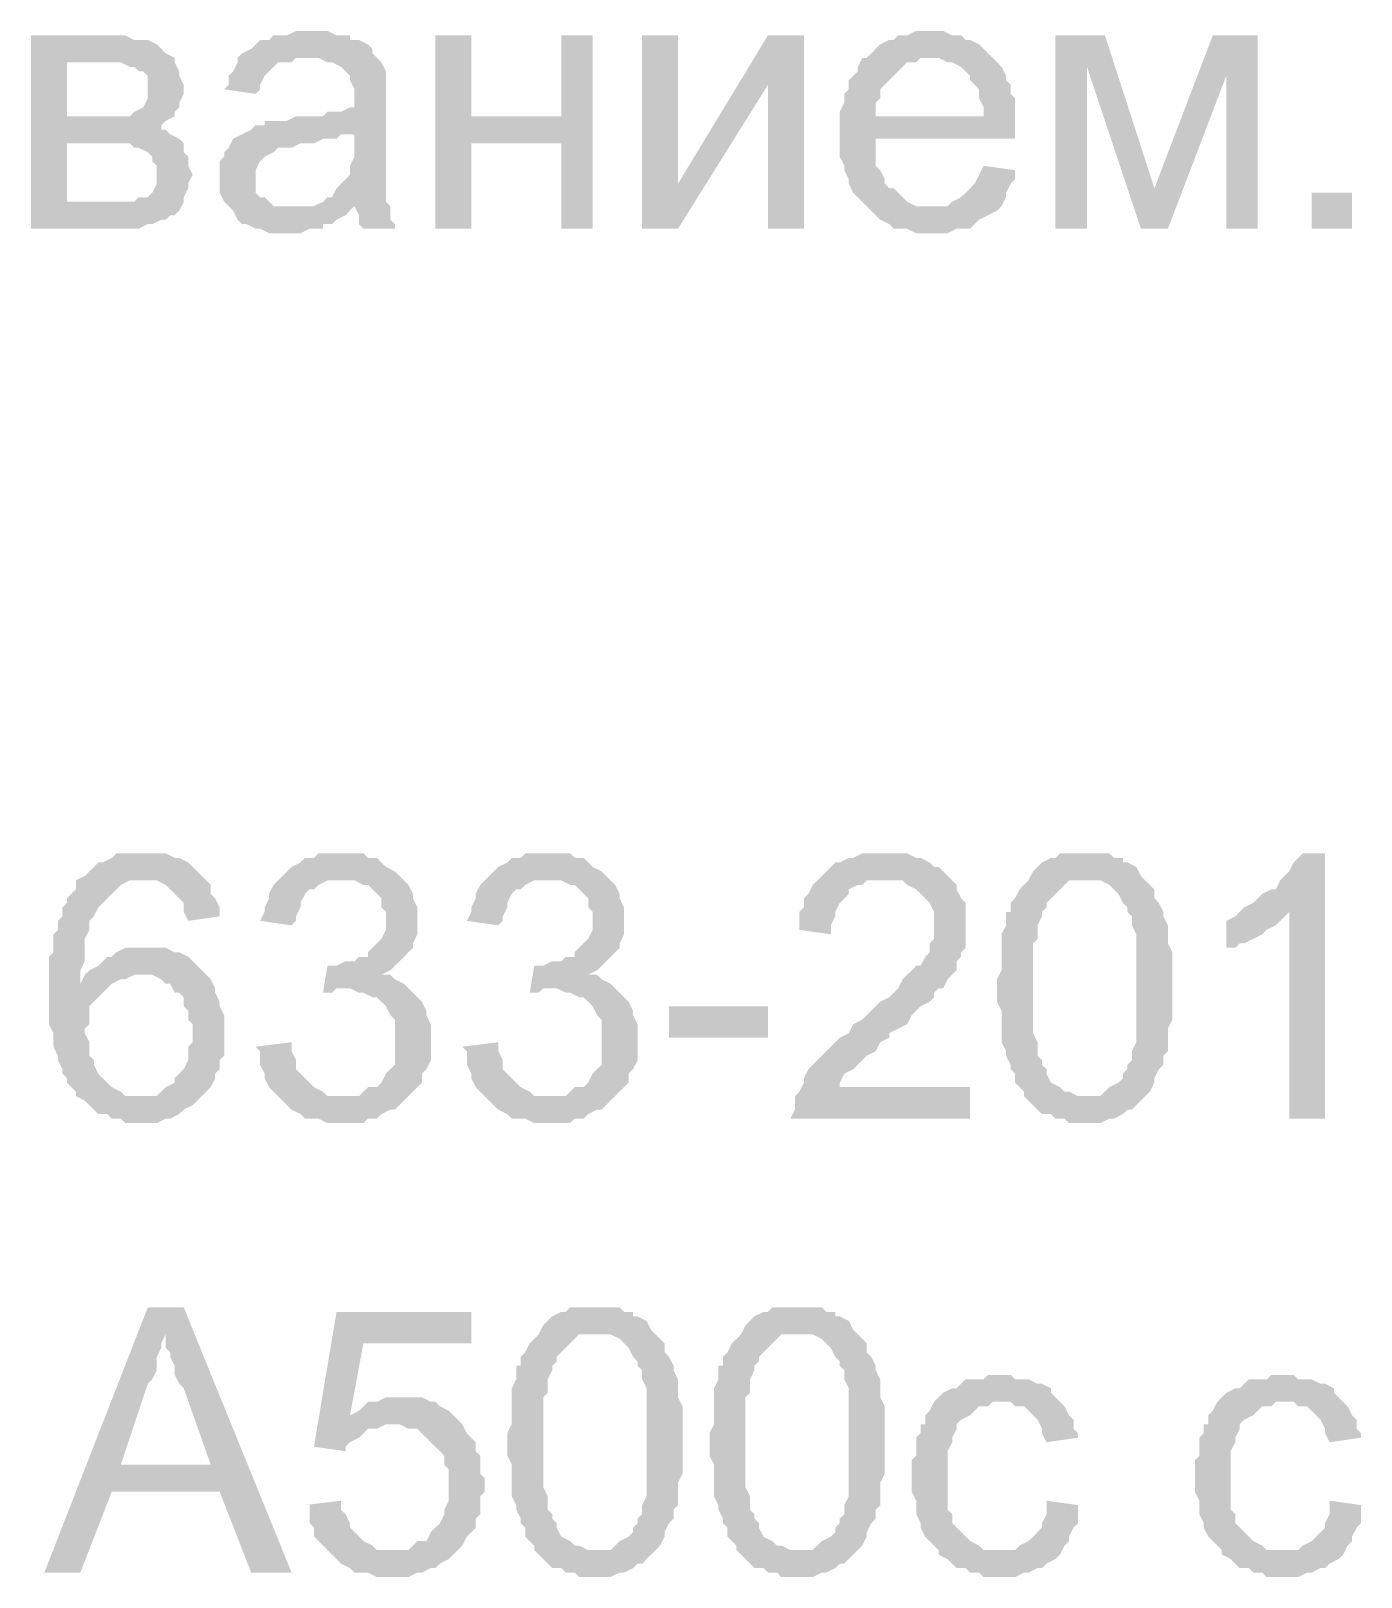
# Model space of a CAD drawing. Header units: millimetres. Extents: x -383313 to -161684, y -117025 to 99224.
# Drawn here: x -338980 to -337727, y -34059 to -32603 of the extents above; entities that cross this region are included whole.
import ezdxf

# ---------------------------------------------------------------- set-up
doc = ezdxf.new("R2010")
doc.units = ezdxf.units.MM
doc.header["$MEASUREMENT"] = 0
doc.layers.add('PDF_Solid Fills', color=7, linetype='Continuous')

# ---------------------------------------------------------------- blocks, each defined once
blk = doc.blocks.new('A$Cf5759c35')
at = {"layer": 'PDF_Solid Fills'}
for points in [[(19553.6, -14342.5), (19481.6, -14342.5), (19481.6, -14524.6), (19583.2, -14524.6), (19591.7, -14520.3), (19595.9, -14520.3), (19604.4, -14516.1), (19608.6, -14516.1), (19612.9, -14511.9), (19617.1, -14511.9), (19621.3, -14507.6), (19625.6, -14499.2), (19515.5, -14499.2), (19515.5, -14444.1), (19553.6, -14444.1), (19621.3, -14439.9), (19612.9, -14435.7), (19608.6, -14431.4), (19604.4, -14431.4), (19604.4, -14427.2), (19608.6, -14423), (19515.5, -14418.7), (19515.5, -14367.9), (19549.4, -14367.9), (19617.1, -14363.7), (19608.6, -14359.5), (19604.4, -14355.2), (19600.2, -14351), (19591.7, -14346.8), (19591.7, -14346.8), (19583.2, -14346.8), (19579, -14346.8), (19570.5, -14342.5), (19562.1, -14342.5)], [(19748.3, -14338.3), (19748.3, -14338.3), (19731.4, -14338.3), (19722.9, -14342.5), (19718.7, -14342.5), (19710.2, -14342.5), (19706, -14346.8), (19697.5, -14346.8), (19693.3, -14351), (19689.1, -14355.2), (19680.6, -14359.5), (19676.4, -14363.7), (19739.9, -14363.7), (19744.1, -14363.7), (19752.6, -14363.7), (19761, -14367.9), (19765.3, -14367.9), (19773.7, -14372.2), (19778, -14376.4), (19778, -14376.4), (19782.2, -14380.6), (19782.2, -14384.9), (19786.4, -14393.3), (19786.4, -14401.8), (19786.4, -14401.8), (19786.4, -14410.3), (19782.2, -14410.3), (19773.7, -14414.5), (19769.5, -14414.5), (19761, -14414.5), (19756.8, -14418.7), (19748.3, -14418.7), (19739.9, -14418.7), (19731.4, -14418.7), (19722.9, -14423), (19714.5, -14423), (19710.2, -14423), (19701.8, -14423), (19701.8, -14427.2), (19693.3, -14427.2), (19689.1, -14431.4), (19786.4, -14435.7), (19786.4, -14444.1), (19786.4, -14448.4), (19786.4, -14456.8), (19782.2, -14465.3), (19782.2, -14469.5), (19782.2, -14473.8), (19778, -14478), (19773.7, -14482.2), (19769.5, -14486.5), (19765.3, -14494.9), (19761, -14494.9), (19756.8, -14499.2), (19748.3, -14503.4), (19786.4, -14503.4), (19786.4, -14503.4), (19790.7, -14511.9), (19790.7, -14520.3), (19794.9, -14524.6), (19824.5, -14524.6), (19824.5, -14520.3), (19820.3, -14516.1), (19820.3, -14507.6), (19820.3, -14503.4), (19816.1, -14499.2), (19816.1, -14494.9), (19816.1, -14490.7), (19816.1, -14486.5), (19816.1, -14478), (19816.1, -14469.5), (19816.1, -14461.1), (19816.1, -14448.4), (19816.1, -14406), (19816.1, -14406), (19816.1, -14397.6), (19816.1, -14389.1), (19816.1, -14384.9), (19816.1, -14380.6), (19816.1, -14376.4), (19811.8, -14367.9), (19807.6, -14363.7), (19803.4, -14359.5), (19803.4, -14355.2), (19799.1, -14351), (19790.7, -14346.8), (19782.2, -14346.8), (19782.2, -14342.5), (19773.7, -14342.5), (19769.5, -14342.5), (19761, -14338.3), (19752.6, -14338.3)], [(19896.5, -14342.5), (19862.6, -14342.5), (19862.6, -14524.6), (19896.5, -14524.6), (19896.5, -14444.1), (19981.2, -14444.1), (19896.5, -14418.7)], [(20010.8, -14342.5), (19981.2, -14342.5), (19981.2, -14418.7), (19896.5, -14418.7), (19981.2, -14444.1), (19981.2, -14524.6), (20010.8, -14524.6)], [(20209.8, -14342.5), (20175.9, -14342.5), (20091.2, -14482.2), (20057.4, -14524.6), (20091.2, -14524.6), (20175.9, -14389.1)], [(20328.3, -14338.3), (20328.3, -14338.3), (20315.6, -14338.3), (20307.1, -14342.5), (20298.7, -14342.5), (20294.4, -14346.8), (20290.2, -14346.8), (20281.7, -14351), (20277.5, -14355.2), (20273.3, -14359.5), (20269, -14363.7), (20328.3, -14363.7), (20332.5, -14363.7), (20336.8, -14363.7), (20345.2, -14367.9), (20349.5, -14367.9), (20357.9, -14372.2), (20362.2, -14376.4), (20366.4, -14380.6), (20366.4, -14384.9), (20370.6, -14389.1), (20374.9, -14393.3), (20374.9, -14401.8), (20379.1, -14410.3), (20379.1, -14418.7), (20277.5, -14418.7), (20408.7, -14418.7), (20408.7, -14410.3), (20408.7, -14401.8), (20404.5, -14397.6), (20404.5, -14389.1), (20400.3, -14384.9), (20400.3, -14380.6), (20396, -14372.2), (20391.8, -14367.9), (20387.6, -14363.7), (20383.3, -14359.5), (20379.1, -14355.2), (20374.9, -14351), (20366.4, -14346.8), (20362.2, -14346.8), (20357.9, -14342.5), (20349.5, -14342.5), (20341, -14338.3), (20336.8, -14338.3)], [(20493.4, -14342.5), (20446.8, -14342.5), (20446.8, -14524.6), (20476.5, -14524.6), (20476.5, -14372.2)], [(20637.3, -14342.5), (20595, -14342.5), (20540, -14486.5), (20527.3, -14524.6), (20552.7, -14524.6), (20607.7, -14380.6)], [(19617.1, -14363.7), (19549.4, -14367.9), (19549.4, -14367.9), (19566.3, -14367.9), (19574.8, -14372.2), (19579, -14372.2), (19583.2, -14376.4), (19587.5, -14376.4), (19591.7, -14380.6), (19591.7, -14389.1), (19591.7, -14393.3), (19591.7, -14397.6), (19591.7, -14401.8), (19587.5, -14410.3), (19587.5, -14410.3), (19579, -14414.5), (19574.8, -14418.7), (19570.5, -14418.7), (19562.1, -14418.7), (19557.8, -14418.7), (19545.1, -14418.7), (19515.5, -14418.7), (19608.6, -14423), (19617.1, -14418.7), (19617.1, -14414.5), (19621.3, -14410.3), (19621.3, -14406), (19625.6, -14397.6), (19625.6, -14393.3), (19625.6, -14389.1), (19621.3, -14380.6), (19621.3, -14376.4), (19617.1, -14367.9)], [(19676.4, -14363.7), (19676.4, -14367.9), (19672.1, -14376.4), (19667.9, -14380.6), (19667.9, -14389.1), (19663.7, -14393.3), (19693.3, -14397.6), (19697.5, -14393.3), (19697.5, -14389.1), (19701.8, -14380.6), (19706, -14376.4), (19710.2, -14372.2), (19714.5, -14367.9), (19718.7, -14367.9), (19727.2, -14367.9), (19731.4, -14363.7), (19739.9, -14363.7)], [(20269, -14363.7), (20264.8, -14363.7), (20260.6, -14372.2), (20260.6, -14376.4), (20256.3, -14380.6), (20252.1, -14384.9), (20252.1, -14393.3), (20247.9, -14397.6), (20247.9, -14406), (20243.6, -14414.5), (20243.6, -14418.7), (20243.6, -14427.2), (20243.6, -14435.7), (20243.6, -14444.1), (20243.6, -14448.4), (20243.6, -14456.8), (20247.9, -14465.3), (20247.9, -14469.5), (20252.1, -14478), (20252.1, -14482.2), (20256.3, -14490.7), (20260.6, -14494.9), (20264.8, -14499.2), (20269, -14503.4), (20328.3, -14503.4), (20328.3, -14503.4), (20319.8, -14503.4), (20315.6, -14503.4), (20307.1, -14499.2), (20302.9, -14494.9), (20298.7, -14490.7), (20294.4, -14486.5), (20290.2, -14486.5), (20286, -14482.2), (20286, -14478), (20281.7, -14469.5), (20277.5, -14465.3), (20277.5, -14456.8), (20277.5, -14448.4), (20277.5, -14439.9), (20408.7, -14439.9), (20408.7, -14439.9), (20408.7, -14435.7), (20408.7, -14427.2), (20408.7, -14418.7), (20277.5, -14418.7), (20277.5, -14414.5), (20277.5, -14406), (20281.7, -14401.8), (20281.7, -14393.3), (20286, -14389.1), (20290.2, -14384.9), (20294.4, -14380.6), (20298.7, -14376.4), (20302.9, -14372.2), (20307.1, -14367.9), (20315.6, -14367.9), (20319.8, -14363.7), (20328.3, -14363.7)], [(19689.1, -14431.4), (19680.6, -14435.7), (19680.6, -14435.7), (19672.1, -14439.9), (19667.9, -14448.4), (19663.7, -14452.6), (19663.7, -14456.8), (19659.4, -14461.1), (19659.4, -14469.5), (19659.4, -14478), (19659.4, -14478), (19659.4, -14486.5), (19659.4, -14490.7), (19663.7, -14499.2), (19667.9, -14503.4), (19672.1, -14507.6), (19676.4, -14516.1), (19676.4, -14516.1), (19680.6, -14520.3), (19684.8, -14520.3), (19693.3, -14524.6), (19697.5, -14524.6), (19706, -14528.8), (19714.5, -14528.8), (19722.9, -14528.8), (19727.2, -14528.8), (19735.6, -14528.8), (19744.1, -14524.6), (19748.3, -14524.6), (19756.8, -14524.6), (19756.8, -14520.3), (19765.3, -14520.3), (19769.5, -14516.1), (19778, -14511.9), (19782.2, -14507.6), (19727.2, -14503.4), (19727.2, -14503.4), (19718.7, -14503.4), (19710.2, -14503.4), (19706, -14499.2), (19701.8, -14494.9), (19697.5, -14494.9), (19693.3, -14490.7), (19693.3, -14482.2), (19693.3, -14478), (19693.3, -14473.8), (19693.3, -14469.5), (19697.5, -14461.1), (19697.5, -14461.1), (19701.8, -14456.8), (19710.2, -14452.6), (19714.5, -14448.4), (19718.7, -14448.4), (19727.2, -14448.4), (19735.6, -14444.1), (19739.9, -14444.1), (19748.3, -14444.1), (19756.8, -14439.9), (19761, -14439.9), (19769.5, -14439.9), (19773.7, -14435.7), (19782.2, -14435.7), (19786.4, -14435.7)], [(19621.3, -14439.9), (19553.6, -14444.1), (19553.6, -14444.1), (19574.8, -14444.1), (19579, -14448.4), (19583.2, -14448.4), (19591.7, -14452.6), (19595.9, -14456.8), (19595.9, -14461.1), (19600.2, -14465.3), (19600.2, -14473.8), (19600.2, -14478), (19600.2, -14482.2), (19595.9, -14490.7), (19591.7, -14494.9), (19587.5, -14494.9), (19583.2, -14494.9), (19579, -14499.2), (19570.5, -14499.2), (19562.1, -14499.2), (19553.6, -14499.2), (19515.5, -14499.2), (19625.6, -14499.2), (19625.6, -14494.9), (19629.8, -14486.5), (19629.8, -14482.2), (19634, -14473.8), (19634, -14473.8), (19629.8, -14465.3), (19629.8, -14456.8), (19625.6, -14452.6), (19625.6, -14444.1)], [(20379.1, -14465.3), (20379.1, -14465.3), (20374.9, -14473.8), (20370.6, -14482.2), (20366.4, -14486.5), (20362.2, -14490.7), (20357.9, -14494.9), (20357.9, -14494.9), (20349.5, -14499.2), (20345.2, -14503.4), (20336.8, -14503.4), (20328.3, -14503.4), (20269, -14503.4), (20269, -14503.4), (20273.3, -14507.6), (20277.5, -14511.9), (20281.7, -14516.1), (20290.2, -14520.3), (20294.4, -14524.6), (20302.9, -14524.6), (20307.1, -14524.6), (20315.6, -14528.8), (20324.1, -14528.8), (20328.3, -14528.8), (20328.3, -14528.8), (20336.8, -14528.8), (20345.2, -14528.8), (20353.7, -14524.6), (20357.9, -14524.6), (20366.4, -14524.6), (20370.6, -14520.3), (20374.9, -14516.1), (20383.3, -14511.9), (20383.3, -14511.9), (20391.8, -14507.6), (20396, -14503.4), (20400.3, -14494.9), (20400.3, -14490.7), (20404.5, -14482.2), (20408.7, -14478), (20408.7, -14469.5)], [(19587.5, -15113), (19562.1, -15113), (19557.8, -15117.2), (19549.4, -15121.5), (19545.1, -15121.5), (19540.9, -15125.7), (19536.7, -15129.9), (19532.4, -15134.2), (19587.5, -15138.4), (19587.5, -15138.4), (19595.9, -15138.4), (19600.2, -15138.4), (19608.6, -15142.6), (19612.9, -15146.9), (19617.1, -15151.1), (19617.1, -15151.1), (19621.3, -15155.3), (19625.6, -15159.6), (19625.6, -15168), (19629.8, -15176.5), (19659.4, -15172.3), (19659.4, -15168), (19659.4, -15163.8), (19655.2, -15155.3), (19651, -15151.1), (19651, -15142.6), (19646.7, -15138.4), (19642.5, -15134.2), (19638.3, -15129.9), (19634, -15125.7), (19629.8, -15121.5), (19621.3, -15117.2), (19617.1, -15117.2), (19608.6, -15113), (19604.4, -15113), (19595.9, -15113)], [(19773.7, -15113), (19752.6, -15113), (19748.3, -15117.2), (19739.9, -15117.2), (19735.6, -15121.5), (19727.2, -15125.7), (19722.9, -15129.9), (19722.9, -15129.9), (19718.7, -15134.2), (19773.7, -15138.4), (19778, -15138.4), (19786.4, -15138.4), (19794.9, -15142.6), (19799.1, -15142.6), (19803.4, -15146.9), (19807.6, -15151.1), (19811.8, -15155.3), (19811.8, -15163.8), (19816.1, -15168), (19816.1, -15176.5), (19816.1, -15180.7), (19816.1, -15185), (19811.8, -15193.4), (19807.6, -15197.7), (19803.4, -15201.9), (19799.1, -15206.1), (19799.1, -15210.4), (19790.7, -15210.4), (19786.4, -15214.6), (19778, -15214.6), (19769.5, -15218.8), (19765.3, -15218.8), (19824.5, -15218.8), (19828.8, -15214.6), (19833, -15210.4), (19837.2, -15206.1), (19841.5, -15201.9), (19841.5, -15197.7), (19845.7, -15189.2), (19845.7, -15185), (19845.7, -15176.5), (19845.7, -15172.3), (19845.7, -15163.8), (19841.5, -15155.3), (19841.5, -15151.1), (19837.2, -15142.6), (19837.2, -15142.6), (19833, -15138.4), (19828.8, -15134.2), (19824.5, -15129.9), (19816.1, -15125.7), (19811.8, -15121.5), (19807.6, -15117.2), (19799.1, -15117.2), (19794.9, -15113), (19786.4, -15113), (19782.2, -15113)], [(19968.5, -15113), (19947.3, -15113), (19943.1, -15117.2), (19934.6, -15117.2), (19930.4, -15121.5), (19921.9, -15125.7), (19917.7, -15129.9), (19917.7, -15129.9), (19913.4, -15134.2), (19968.5, -15138.4), (19972.7, -15138.4), (19981.2, -15138.4), (19989.6, -15142.6), (19993.9, -15142.6), (19998.1, -15146.9), (20002.3, -15151.1), (20006.6, -15155.3), (20006.6, -15163.8), (20010.8, -15168), (20010.8, -15176.5), (20010.8, -15180.7), (20010.8, -15185), (20006.6, -15193.4), (20002.3, -15197.7), (19998.1, -15201.9), (19993.9, -15206.1), (19993.9, -15210.4), (19985.4, -15210.4), (19981.2, -15214.6), (19972.7, -15214.6), (19964.2, -15218.8), (19960, -15218.8), (20019.3, -15218.8), (20023.5, -15214.6), (20027.7, -15210.4), (20032, -15206.1), (20036.2, -15201.9), (20036.2, -15197.7), (20040.4, -15189.2), (20040.4, -15185), (20040.4, -15176.5), (20040.4, -15172.3), (20040.4, -15163.8), (20036.2, -15155.3), (20036.2, -15151.1), (20032, -15142.6), (20032, -15142.6), (20027.7, -15138.4), (20023.5, -15134.2), (20019.3, -15129.9), (20010.8, -15125.7), (20006.6, -15121.5), (20002.3, -15117.2), (19993.9, -15117.2), (19989.6, -15113), (19981.2, -15113), (19976.9, -15113)], [(20286, -15113), (20264.8, -15113), (20256.3, -15117.2), (20252.1, -15117.2), (20243.6, -15121.5), (20239.4, -15121.5), (20235.2, -15125.7), (20230.9, -15129.9), (20226.7, -15134.2), (20222.5, -15138.4), (20218.2, -15142.6), (20214, -15151.1), (20209.8, -15155.3), (20209.8, -15163.8), (20205.5, -15168), (20205.5, -15176.5), (20205.5, -15185), (20235.2, -15189.2), (20235.2, -15180.7), (20239.4, -15172.3), (20239.4, -15168), (20243.6, -15159.6), (20247.9, -15155.3), (20252.1, -15151.1), (20252.1, -15146.9), (20260.6, -15142.6), (20264.8, -15142.6), (20269, -15138.4), (20277.5, -15138.4), (20286, -15138.4), (20349.5, -15138.4), (20341, -15129.9), (20341, -15129.9), (20336.8, -15125.7), (20332.5, -15125.7), (20328.3, -15121.5), (20319.8, -15117.2), (20315.6, -15117.2), (20307.1, -15113), (20302.9, -15113), (20294.4, -15113)], [(20476.5, -15113), (20476.5, -15113), (20451.1, -15113), (20446.8, -15117.2), (20442.6, -15117.2), (20434.1, -15121.5), (20429.9, -15125.7), (20429.9, -15125.7), (20425.7, -15129.9), (20421.4, -15138.4), (20476.5, -15138.4), (20476.5, -15138.4), (20484.9, -15138.4), (20489.2, -15138.4), (20497.6, -15142.6), (20501.9, -15146.9), (20506.1, -15151.1), (20510.3, -15159.6), (20510.3, -15159.6), (20514.6, -15163.8), (20514.6, -15168), (20518.8, -15172.3), (20518.8, -15176.5), (20518.8, -15180.7), (20523, -15189.2), (20523, -15197.7), (20523, -15201.9), (20523, -15210.4), (20523, -15218.8), (20523, -15231.5), (20523, -15240), (20523, -15240), (20523, -15252.7), (20523, -15261.2), (20523, -15269.6), (20523, -15278.1), (20523, -15282.3), (20523, -15290.8), (20518.8, -15299.3), (20518.8, -15303.5), (20518.8, -15307.7), (20514.6, -15312), (20514.6, -15316.2), (20510.3, -15320.4), (20510.3, -15324.7), (20506.1, -15328.9), (20497.6, -15333.1), (20493.4, -15337.4), (20489.2, -15341.6), (20480.7, -15341.6), (20476.5, -15341.6), (20421.4, -15345.8), (20425.7, -15350.1), (20429.9, -15354.3), (20434.1, -15358.5), (20442.6, -15358.5), (20446.8, -15362.8), (20455.3, -15362.8), (20459.5, -15367), (20468, -15367), (20476.5, -15367), (20476.5, -15367), (20484.9, -15367), (20489.2, -15367), (20497.6, -15362.8), (20501.9, -15362.8), (20510.3, -15358.5), (20514.6, -15354.3), (20518.8, -15354.3), (20523, -15350.1), (20527.3, -15345.8), (20531.5, -15341.6), (20535.7, -15337.4), (20540, -15328.9), (20540, -15324.7), (20544.2, -15316.2), (20548.4, -15312), (20548.4, -15307.7), (20548.4, -15303.5), (20552.7, -15299.3), (20552.7, -15290.8), (20552.7, -15286.6), (20552.7, -15278.1), (20556.9, -15269.6), (20556.9, -15265.4), (20556.9, -15256.9), (20556.9, -15248.5), (20556.9, -15240), (20556.9, -15235.8), (20556.9, -15227.3), (20556.9, -15218.8), (20556.9, -15210.4), (20556.9, -15206.1), (20552.7, -15197.7), (20552.7, -15193.4), (20552.7, -15185), (20552.7, -15180.7), (20548.4, -15172.3), (20548.4, -15168), (20544.2, -15159.6), (20540, -15155.3), (20540, -15146.9), (20535.7, -15142.6), (20535.7, -15142.6), (20531.5, -15138.4), (20527.3, -15134.2), (20523, -15125.7), (20514.6, -15121.5), (20510.3, -15121.5), (20510.3, -15117.2), (20501.9, -15117.2), (20497.6, -15113), (20489.2, -15113), (20480.7, -15113)], [(20700.8, -15113), (20679.7, -15113), (20675.4, -15117.2), (20671.2, -15121.5), (20667, -15129.9), (20662.7, -15134.2), (20658.5, -15138.4), (20654.3, -15146.9), (20650, -15146.9), (20641.6, -15151.1), (20637.3, -15155.3), (20633.1, -15159.6), (20624.6, -15163.8), (20667, -15168), (20667, -15362.8), (20700.8, -15362.8)], [(19532.4, -15134.2), (19524, -15138.4), (19524, -15146.9), (19519.7, -15151.1), (19515.5, -15155.3), (19515.5, -15159.6), (19511.3, -15163.8), (19511.3, -15172.3), (19507, -15176.5), (19507, -15185), (19502.8, -15189.2), (19502.8, -15197.7), (19502.8, -15206.1), (19498.6, -15210.4), (19498.6, -15218.8), (19498.6, -15227.3), (19498.6, -15235.8), (19498.6, -15244.2), (19498.6, -15248.5), (19498.6, -15256.9), (19498.6, -15265.4), (19498.6, -15273.9), (19502.8, -15282.3), (19502.8, -15290.8), (19502.8, -15295), (19507, -15303.5), (19507, -15307.7), (19511.3, -15316.2), (19511.3, -15320.4), (19515.5, -15324.7), (19515.5, -15328.9), (19519.7, -15333.1), (19524, -15337.4), (19524, -15341.6), (19532.4, -15345.8), (19536.7, -15350.1), (19540.9, -15354.3), (19545.1, -15358.5), (19553.6, -15358.5), (19557.8, -15362.8), (19566.3, -15362.8), (19570.5, -15367), (19579, -15367), (19587.5, -15367), (19587.5, -15367), (19591.7, -15367), (19600.2, -15367), (19608.6, -15362.8), (19612.9, -15362.8), (19621.3, -15358.5), (19625.6, -15354.3), (19625.6, -15354.3), (19634, -15350.1), (19638.3, -15345.8), (19642.5, -15341.6), (19583.2, -15341.6), (19579, -15341.6), (19570.5, -15341.6), (19566.3, -15337.4), (19557.8, -15333.1), (19557.8, -15333.1), (19553.6, -15328.9), (19549.4, -15324.7), (19545.1, -15320.4), (19540.9, -15312), (19540.9, -15307.7), (19536.7, -15303.5), (19536.7, -15295), (19536.7, -15290.8), (19532.4, -15282.3), (19532.4, -15278.1), (19536.7, -15273.9), (19536.7, -15265.4), (19536.7, -15256.9), (19540.9, -15252.7), (19545.1, -15248.5), (19549.4, -15244.2), (19553.6, -15240), (19557.8, -15235.8), (19528.2, -15235.8), (19528.2, -15231.5), (19528.2, -15223.1), (19532.4, -15214.6), (19532.4, -15206.1), (19532.4, -15197.7), (19532.4, -15193.4), (19536.7, -15185), (19536.7, -15180.7), (19536.7, -15176.5), (19540.9, -15172.3), (19545.1, -15163.8), (19549.4, -15159.6), (19553.6, -15155.3), (19557.8, -15151.1), (19562.1, -15146.9), (19566.3, -15142.6), (19574.8, -15138.4), (19579, -15138.4), (19587.5, -15138.4)], [(19718.7, -15134.2), (19714.5, -15138.4), (19710.2, -15142.6), (19706, -15151.1), (19706, -15155.3), (19701.8, -15163.8), (19701.8, -15168), (19697.5, -15176.5), (19727.2, -15180.7), (19731.4, -15176.5), (19731.4, -15172.3), (19735.6, -15163.8), (19735.6, -15159.6), (19739.9, -15151.1), (19744.1, -15146.9), (19748.3, -15146.9), (19752.6, -15142.6), (19761, -15138.4), (19765.3, -15138.4), (19773.7, -15138.4)], [(19913.4, -15134.2), (19909.2, -15138.4), (19905, -15142.6), (19900.7, -15151.1), (19900.7, -15155.3), (19896.5, -15163.8), (19896.5, -15168), (19892.3, -15176.5), (19921.9, -15180.7), (19926.1, -15176.5), (19926.1, -15172.3), (19930.4, -15163.8), (19930.4, -15159.6), (19934.6, -15151.1), (19938.8, -15146.9), (19943.1, -15146.9), (19947.3, -15142.6), (19955.8, -15138.4), (19960, -15138.4), (19968.5, -15138.4)], [(20349.5, -15138.4), (20286, -15138.4), (20302.9, -15138.4), (20307.1, -15142.6), (20315.6, -15146.9), (20319.8, -15151.1), (20319.8, -15151.1), (20324.1, -15155.3), (20328.3, -15159.6), (20332.5, -15168), (20332.5, -15172.3), (20332.5, -15180.7), (20332.5, -15185), (20332.5, -15193.4), (20328.3, -15197.7), (20328.3, -15206.1), (20324.1, -15210.4), (20319.8, -15218.8), (20315.6, -15218.8), (20311.4, -15223.1), (20307.1, -15227.3), (20302.9, -15231.5), (20298.7, -15240), (20294.4, -15244.2), (20290.2, -15248.5), (20281.7, -15252.7), (20277.5, -15256.9), (20269, -15265.4), (20264.8, -15269.6), (20256.3, -15273.9), (20252.1, -15282.3), (20243.6, -15286.6), (20239.4, -15290.8), (20235.2, -15295), (20230.9, -15299.3), (20226.7, -15303.5), (20222.5, -15307.7), (20218.2, -15312), (20214, -15316.2), (20209.8, -15324.7), (20209.8, -15328.9), (20205.5, -15337.4), (20201.3, -15341.6), (20201.3, -15341.6), (20201.3, -15350.1), (20201.3, -15354.3), (20197.1, -15362.8), (20366.4, -15362.8), (20366.4, -15333.1), (20243.6, -15333.1), (20243.6, -15333.1), (20243.6, -15328.9), (20247.9, -15320.4), (20256.3, -15316.2), (20256.3, -15316.2), (20260.6, -15312), (20264.8, -15307.7), (20269, -15303.5), (20277.5, -15299.3), (20281.7, -15290.8), (20290.2, -15286.6), (20290.2, -15282.3), (20298.7, -15278.1), (20307.1, -15273.9), (20311.4, -15265.4), (20315.6, -15261.2), (20319.8, -15256.9), (20328.3, -15252.7), (20332.5, -15248.5), (20332.5, -15244.2), (20336.8, -15240), (20341, -15240), (20345.2, -15231.5), (20349.5, -15227.3), (20353.7, -15223.1), (20353.7, -15214.6), (20357.9, -15210.4), (20357.9, -15206.1), (20362.2, -15201.9), (20362.2, -15193.4), (20362.2, -15189.2), (20362.2, -15180.7), (20362.2, -15180.7), (20362.2, -15172.3), (20362.2, -15168), (20362.2, -15159.6), (20357.9, -15155.3), (20353.7, -15146.9), (20353.7, -15142.6)], [(20421.4, -15138.4), (20417.2, -15142.6), (20413, -15146.9), (20408.7, -15155.3), (20404.5, -15159.6), (20404.5, -15168), (20400.3, -15168), (20400.3, -15176.5), (20400.3, -15180.7), (20396, -15189.2), (20396, -15193.4), (20396, -15201.9), (20396, -15206.1), (20396, -15214.6), (20396, -15223.1), (20391.8, -15231.5), (20391.8, -15240), (20391.8, -15244.2), (20391.8, -15252.7), (20396, -15261.2), (20396, -15269.6), (20396, -15278.1), (20396, -15286.6), (20396, -15290.8), (20400.3, -15299.3), (20400.3, -15303.5), (20404.5, -15312), (20404.5, -15316.2), (20408.7, -15320.4), (20408.7, -15328.9), (20413, -15333.1), (20417.2, -15337.4), (20417.2, -15341.6), (20421.4, -15345.8), (20476.5, -15341.6), (20472.2, -15341.6), (20468, -15341.6), (20459.5, -15337.4), (20455.3, -15337.4), (20451.1, -15333.1), (20442.6, -15328.9), (20438.4, -15320.4), (20438.4, -15320.4), (20438.4, -15316.2), (20434.1, -15312), (20434.1, -15307.7), (20429.9, -15303.5), (20429.9, -15295), (20429.9, -15290.8), (20425.7, -15282.3), (20425.7, -15273.9), (20425.7, -15265.4), (20425.7, -15256.9), (20425.7, -15248.5), (20425.7, -15240), (20425.7, -15231.5), (20425.7, -15223.1), (20425.7, -15214.6), (20425.7, -15206.1), (20425.7, -15197.7), (20429.9, -15193.4), (20429.9, -15185), (20429.9, -15180.7), (20434.1, -15172.3), (20434.1, -15168), (20438.4, -15163.8), (20438.4, -15159.6), (20442.6, -15155.3), (20446.8, -15151.1), (20451.1, -15146.9), (20455.3, -15142.6), (20459.5, -15138.4), (20468, -15138.4), (20476.5, -15138.4)], [(20624.6, -15163.8), (20620.4, -15168), (20616.2, -15172.3), (20607.7, -15176.5), (20607.7, -15206.1), (20607.7, -15201.9), (20616.2, -15201.9), (20620.4, -15197.7), (20624.6, -15197.7), (20633.1, -15193.4), (20641.6, -15189.2), (20641.6, -15189.2), (20645.8, -15185), (20654.3, -15180.7), (20658.5, -15176.5), (20662.7, -15172.3), (20667, -15168)], [(19591.7, -15201.9), (19591.7, -15201.9), (19570.5, -15201.9), (19562.1, -15206.1), (19557.8, -15210.4), (19553.6, -15210.4), (19549.4, -15214.6), (19545.1, -15218.8), (19536.7, -15223.1), (19532.4, -15227.3), (19528.2, -15235.8), (19557.8, -15235.8), (19566.3, -15231.5), (19570.5, -15231.5), (19579, -15227.3), (19583.2, -15227.3), (19642.5, -15223.1), (19638.3, -15218.8), (19634, -15214.6), (19629.8, -15210.4), (19621.3, -15206.1), (19617.1, -15206.1), (19608.6, -15201.9), (19604.4, -15201.9), (19595.9, -15201.9)], [(19642.5, -15223.1), (19583.2, -15227.3), (19595.9, -15227.3), (19604.4, -15231.5), (19608.6, -15235.8), (19612.9, -15235.8), (19617.1, -15244.2), (19621.3, -15244.2), (19625.6, -15248.5), (19625.6, -15256.9), (19629.8, -15261.2), (19629.8, -15269.6), (19634, -15273.9), (19634, -15282.3), (19634, -15290.8), (19629.8, -15295), (19629.8, -15303.5), (19629.8, -15307.7), (19625.6, -15316.2), (19621.3, -15320.4), (19617.1, -15324.7), (19617.1, -15328.9), (19608.6, -15333.1), (19604.4, -15337.4), (19600.2, -15341.6), (19591.7, -15341.6), (19583.2, -15341.6), (19642.5, -15341.6), (19646.7, -15337.4), (19651, -15333.1), (19655.2, -15324.7), (19655.2, -15320.4), (19659.4, -15316.2), (19659.4, -15307.7), (19663.7, -15303.5), (19663.7, -15295), (19663.7, -15290.8), (19663.7, -15282.3), (19663.7, -15278.1), (19663.7, -15269.6), (19663.7, -15265.4), (19659.4, -15256.9), (19659.4, -15252.7), (19655.2, -15244.2), (19655.2, -15240), (19651, -15231.5), (19646.7, -15227.3)], [(19761, -15218.8), (19756.8, -15244.2), (19756.8, -15244.2), (19765.3, -15244.2), (19769.5, -15240), (19778, -15240), (19837.2, -15240), (19833, -15235.8), (19824.5, -15231.5), (19820.3, -15227.3), (19811.8, -15227.3), (19820.3, -15223.1), (19824.5, -15218.8), (19765.3, -15218.8)], [(19955.8, -15218.8), (19951.5, -15244.2), (19951.5, -15244.2), (19960, -15244.2), (19964.2, -15240), (19972.7, -15240), (20032, -15240), (20027.7, -15235.8), (20019.3, -15231.5), (20015, -15227.3), (20006.6, -15227.3), (20015, -15223.1), (20019.3, -15218.8), (19960, -15218.8)], [(19837.2, -15240), (19778, -15240), (19782.2, -15240), (19790.7, -15244.2), (19794.9, -15244.2), (19803.4, -15248.5), (19807.6, -15248.5), (19811.8, -15252.7), (19816.1, -15256.9), (19820.3, -15265.4), (19824.5, -15269.6), (19824.5, -15273.9), (19824.5, -15282.3), (19824.5, -15290.8), (19824.5, -15290.8), (19824.5, -15295), (19824.5, -15303.5), (19824.5, -15312), (19820.3, -15316.2), (19816.1, -15320.4), (19811.8, -15328.9), (19807.6, -15333.1), (19799.1, -15333.1), (19794.9, -15337.4), (19790.7, -15341.6), (19782.2, -15341.6), (19773.7, -15341.6), (19714.5, -15341.6), (19718.7, -15345.8), (19722.9, -15350.1), (19727.2, -15354.3), (19735.6, -15358.5), (19739.9, -15362.8), (19748.3, -15362.8), (19752.6, -15362.8), (19761, -15367), (19765.3, -15367), (19773.7, -15367), (19778, -15367), (19786.4, -15367), (19794.9, -15367), (19799.1, -15362.8), (19807.6, -15362.8), (19811.8, -15358.5), (19820.3, -15354.3), (19824.5, -15354.3), (19828.8, -15350.1), (19833, -15345.8), (19837.2, -15341.6), (19841.5, -15337.4), (19845.7, -15333.1), (19849.9, -15328.9), (19849.9, -15320.4), (19854.2, -15316.2), (19858.4, -15307.7), (19858.4, -15303.5), (19858.4, -15295), (19858.4, -15290.8), (19858.4, -15286.6), (19858.4, -15278.1), (19858.4, -15273.9), (19854.2, -15265.4), (19854.2, -15261.2), (19849.9, -15252.7), (19845.7, -15248.5), (19845.7, -15248.5), (19841.5, -15244.2)], [(20032, -15240), (19972.7, -15240), (19976.9, -15240), (19985.4, -15244.2), (19989.6, -15244.2), (19998.1, -15248.5), (20002.3, -15248.5), (20006.6, -15252.7), (20010.8, -15256.9), (20015, -15265.4), (20019.3, -15269.6), (20019.3, -15273.9), (20019.3, -15282.3), (20019.3, -15290.8), (20019.3, -15290.8), (20019.3, -15295), (20019.3, -15303.5), (20019.3, -15312), (20015, -15316.2), (20010.8, -15320.4), (20006.6, -15328.9), (20002.3, -15333.1), (19993.9, -15333.1), (19989.6, -15337.4), (19985.4, -15341.6), (19976.9, -15341.6), (19968.5, -15341.6), (19909.2, -15341.6), (19913.4, -15345.8), (19917.7, -15350.1), (19921.9, -15354.3), (19930.4, -15358.5), (19934.6, -15362.8), (19943.1, -15362.8), (19947.3, -15362.8), (19955.8, -15367), (19960, -15367), (19968.5, -15367), (19972.7, -15367), (19981.2, -15367), (19989.6, -15367), (19993.9, -15362.8), (20002.3, -15362.8), (20006.6, -15358.5), (20015, -15354.3), (20019.3, -15354.3), (20023.5, -15350.1), (20027.7, -15345.8), (20032, -15341.6), (20036.2, -15337.4), (20040.4, -15333.1), (20044.7, -15328.9), (20044.7, -15320.4), (20048.9, -15316.2), (20053.1, -15307.7), (20053.1, -15303.5), (20053.1, -15295), (20053.1, -15290.8), (20053.1, -15286.6), (20053.1, -15278.1), (20053.1, -15273.9), (20048.9, -15265.4), (20048.9, -15261.2), (20044.7, -15252.7), (20040.4, -15248.5), (20040.4, -15248.5), (20036.2, -15244.2)], [(19727.2, -15290.8), (19693.3, -15295), (19697.5, -15299.3), (19697.5, -15312), (19701.8, -15320.4), (19701.8, -15324.7), (19706, -15333.1), (19710.2, -15337.4), (19714.5, -15341.6), (19773.7, -15341.6), (19769.5, -15341.6), (19761, -15341.6), (19756.8, -15337.4), (19748.3, -15333.1), (19744.1, -15328.9), (19744.1, -15328.9), (19739.9, -15324.7), (19735.6, -15320.4), (19731.4, -15316.2), (19731.4, -15307.7), (19727.2, -15299.3)], [(19921.9, -15290.8), (19888, -15295), (19892.3, -15299.3), (19892.3, -15312), (19896.5, -15320.4), (19896.5, -15324.7), (19900.7, -15333.1), (19905, -15337.4), (19909.2, -15341.6), (19968.5, -15341.6), (19964.2, -15341.6), (19955.8, -15341.6), (19951.5, -15337.4), (19943.1, -15333.1), (19938.8, -15328.9), (19938.8, -15328.9), (19934.6, -15324.7), (19930.4, -15320.4), (19926.1, -15316.2), (19926.1, -15307.7), (19921.9, -15299.3)], [(19625.6, -15540.6), (19591.7, -15540.6), (19494.3, -15790.3), (19528.2, -15790.3), (19557.8, -15714.1), (19659.4, -15714.1), (19566.3, -15688.7), (19591.7, -15612.5), (19591.7, -15612.5), (19595.9, -15608.3), (19600.2, -15599.8), (19600.2, -15595.6), (19600.2, -15587.1), (19604.4, -15578.7), (19604.4, -15574.4), (19608.6, -15566)], [(19625.6, -15540.6), (19608.6, -15566), (19608.6, -15578.7), (19612.9, -15582.9), (19612.9, -15587.1), (19617.1, -15595.6), (19617.1, -15604.1), (19621.3, -15612.5), (19625.6, -15616.8), (19651, -15688.7), (19566.3, -15688.7), (19659.4, -15714.1), (19689.1, -15790.3), (19727.2, -15790.3)], [(19896.5, -15544.8), (19769.5, -15544.8), (19748.3, -15671.8), (19778, -15676), (19778, -15671.8), (19782.2, -15667.6), (19790.7, -15663.3), (19794.9, -15659.1), (19794.9, -15659.1), (19799.1, -15654.9), (19807.6, -15654.9), (19816.1, -15650.6), (19820.3, -15650.6), (19883.8, -15646.4), (19883.8, -15646.4), (19879.6, -15642.2), (19782.2, -15642.2), (19794.9, -15574.4), (19896.5, -15574.4)], [(20015, -15540.6), (20015, -15540.6), (19989.6, -15540.6), (19985.4, -15544.8), (19981.2, -15544.8), (19972.7, -15549), (19968.5, -15553.3), (19968.5, -15553.3), (19964.2, -15557.5), (19960, -15566), (20015, -15566), (20015, -15566), (20023.5, -15566), (20027.7, -15566), (20036.2, -15570.2), (20040.4, -15574.4), (20044.7, -15578.7), (20048.9, -15587.1), (20048.9, -15587.1), (20053.1, -15591.4), (20053.1, -15595.6), (20057.4, -15599.8), (20057.4, -15604.1), (20057.4, -15608.3), (20061.6, -15616.8), (20061.6, -15625.2), (20061.6, -15629.5), (20061.6, -15637.9), (20061.6, -15646.4), (20061.6, -15659.1), (20061.6, -15667.6), (20061.6, -15667.6), (20061.6, -15680.3), (20061.6, -15688.7), (20061.6, -15697.2), (20061.6, -15705.7), (20061.6, -15709.9), (20061.6, -15718.4), (20057.4, -15726.8), (20057.4, -15731.1), (20057.4, -15735.3), (20053.1, -15739.5), (20053.1, -15743.8), (20048.9, -15748), (20048.9, -15752.2), (20044.7, -15756.5), (20036.2, -15760.7), (20032, -15764.9), (20027.7, -15769.2), (20019.3, -15769.2), (20015, -15769.2), (19960, -15773.4), (19964.2, -15777.6), (19968.5, -15781.9), (19972.7, -15786.1), (19981.2, -15786.1), (19985.4, -15790.3), (19993.9, -15790.3), (19998.1, -15794.6), (20006.6, -15794.6), (20015, -15794.6), (20015, -15794.6), (20023.5, -15794.6), (20027.7, -15794.6), (20036.2, -15790.3), (20040.4, -15790.3), (20048.9, -15786.1), (20053.1, -15781.9), (20057.4, -15781.9), (20061.6, -15777.6), (20065.8, -15773.4), (20070.1, -15769.2), (20074.3, -15764.9), (20078.5, -15756.5), (20078.5, -15752.2), (20082.8, -15743.8), (20087, -15739.5), (20087, -15735.3), (20087, -15731.1), (20091.2, -15726.8), (20091.2, -15718.4), (20091.2, -15714.1), (20091.2, -15705.7), (20095.5, -15697.2), (20095.5, -15693), (20095.5, -15684.5), (20095.5, -15676), (20095.5, -15667.6), (20095.5, -15663.3), (20095.5, -15654.9), (20095.5, -15646.4), (20095.5, -15637.9), (20095.5, -15633.7), (20091.2, -15625.2), (20091.2, -15621), (20091.2, -15612.5), (20091.2, -15608.3), (20087, -15599.8), (20087, -15595.6), (20082.8, -15587.1), (20078.5, -15582.9), (20078.5, -15574.4), (20074.3, -15570.2), (20074.3, -15570.2), (20070.1, -15566), (20065.8, -15561.7), (20061.6, -15553.3), (20053.1, -15549), (20048.9, -15549), (20048.9, -15544.8), (20040.4, -15544.8), (20036.2, -15540.6), (20027.7, -15540.6), (20019.3, -15540.6)], [(20205.5, -15540.6), (20205.5, -15540.6), (20180.1, -15540.6), (20175.9, -15544.8), (20171.7, -15544.8), (20163.2, -15549), (20159, -15553.3), (20159, -15553.3), (20154.7, -15557.5), (20150.5, -15566), (20205.5, -15566), (20205.5, -15566), (20214, -15566), (20218.2, -15566), (20226.7, -15570.2), (20230.9, -15574.4), (20235.2, -15578.7), (20239.4, -15587.1), (20239.4, -15587.1), (20243.6, -15591.4), (20243.6, -15595.6), (20247.9, -15599.8), (20247.9, -15604.1), (20247.9, -15608.3), (20252.1, -15616.8), (20252.1, -15625.2), (20252.1, -15629.5), (20252.1, -15637.9), (20252.1, -15646.4), (20252.1, -15659.1), (20252.1, -15667.6), (20252.1, -15667.6), (20252.1, -15680.3), (20252.1, -15688.7), (20252.1, -15697.2), (20252.1, -15705.7), (20252.1, -15709.9), (20252.1, -15718.4), (20247.9, -15726.8), (20247.9, -15731.1), (20247.9, -15735.3), (20243.6, -15739.5), (20243.6, -15743.8), (20239.4, -15748), (20239.4, -15752.2), (20235.2, -15756.5), (20226.7, -15760.7), (20222.5, -15764.9), (20218.2, -15769.2), (20209.8, -15769.2), (20205.5, -15769.2), (20150.5, -15773.4), (20154.7, -15777.6), (20159, -15781.9), (20163.2, -15786.1), (20171.7, -15786.1), (20175.9, -15790.3), (20184.4, -15790.3), (20188.6, -15794.6), (20197.1, -15794.6), (20205.5, -15794.6), (20205.5, -15794.6), (20214, -15794.6), (20218.2, -15794.6), (20226.7, -15790.3), (20230.9, -15790.3), (20239.4, -15786.1), (20243.6, -15781.9), (20247.9, -15781.9), (20252.1, -15777.6), (20256.3, -15773.4), (20260.6, -15769.2), (20264.8, -15764.9), (20269, -15756.5), (20269, -15752.2), (20273.3, -15743.8), (20277.5, -15739.5), (20277.5, -15735.3), (20277.5, -15731.1), (20281.7, -15726.8), (20281.7, -15718.4), (20281.7, -15714.1), (20281.7, -15705.7), (20286, -15697.2), (20286, -15693), (20286, -15684.5), (20286, -15676), (20286, -15667.6), (20286, -15663.3), (20286, -15654.9), (20286, -15646.4), (20286, -15637.9), (20286, -15633.7), (20281.7, -15625.2), (20281.7, -15621), (20281.7, -15612.5), (20281.7, -15608.3), (20277.5, -15599.8), (20277.5, -15595.6), (20273.3, -15587.1), (20269, -15582.9), (20269, -15574.4), (20264.8, -15570.2), (20264.8, -15570.2), (20260.6, -15566), (20256.3, -15561.7), (20252.1, -15553.3), (20243.6, -15549), (20239.4, -15549), (20239.4, -15544.8), (20230.9, -15544.8), (20226.7, -15540.6), (20218.2, -15540.6), (20209.8, -15540.6)], [(19960, -15566), (19955.8, -15570.2), (19951.5, -15574.4), (19947.3, -15582.9), (19943.1, -15587.1), (19943.1, -15595.6), (19938.8, -15595.6), (19938.8, -15604.1), (19938.8, -15608.3), (19934.6, -15616.8), (19934.6, -15621), (19934.6, -15629.5), (19934.6, -15633.7), (19934.6, -15642.2), (19934.6, -15650.6), (19930.4, -15659.1), (19930.4, -15667.6), (19930.4, -15671.8), (19930.4, -15680.3), (19934.6, -15688.7), (19934.6, -15697.2), (19934.6, -15705.7), (19934.6, -15714.1), (19934.6, -15718.4), (19938.8, -15726.8), (19938.8, -15731.1), (19943.1, -15739.5), (19943.1, -15743.8), (19947.3, -15748), (19947.3, -15756.5), (19951.5, -15760.7), (19955.8, -15764.9), (19955.8, -15769.2), (19960, -15773.4), (20015, -15769.2), (20010.8, -15769.2), (20006.6, -15769.2), (19998.1, -15764.9), (19993.9, -15764.9), (19989.6, -15760.7), (19981.2, -15756.5), (19976.9, -15748), (19976.9, -15748), (19976.9, -15743.8), (19972.7, -15739.5), (19972.7, -15735.3), (19968.5, -15731.1), (19968.5, -15722.6), (19968.5, -15718.4), (19964.2, -15709.9), (19964.2, -15701.4), (19964.2, -15693), (19964.2, -15684.5), (19964.2, -15676), (19964.2, -15667.6), (19964.2, -15659.1), (19964.2, -15650.6), (19964.2, -15642.2), (19964.2, -15633.7), (19964.2, -15625.2), (19968.5, -15621), (19968.5, -15612.5), (19968.5, -15608.3), (19972.7, -15599.8), (19972.7, -15595.6), (19976.9, -15591.4), (19976.9, -15587.1), (19981.2, -15582.9), (19985.4, -15578.7), (19989.6, -15574.4), (19993.9, -15570.2), (19998.1, -15566), (20006.6, -15566), (20015, -15566)], [(20150.5, -15566), (20146.3, -15570.2), (20142, -15574.4), (20137.8, -15582.9), (20133.6, -15587.1), (20133.6, -15595.6), (20129.3, -15595.6), (20129.3, -15604.1), (20129.3, -15608.3), (20125.1, -15616.8), (20125.1, -15621), (20125.1, -15629.5), (20125.1, -15633.7), (20125.1, -15642.2), (20125.1, -15650.6), (20120.9, -15659.1), (20120.9, -15667.6), (20120.9, -15671.8), (20120.9, -15680.3), (20125.1, -15688.7), (20125.1, -15697.2), (20125.1, -15705.7), (20125.1, -15714.1), (20125.1, -15718.4), (20129.3, -15726.8), (20129.3, -15731.1), (20133.6, -15739.5), (20133.6, -15743.8), (20137.8, -15748), (20137.8, -15756.5), (20142, -15760.7), (20146.3, -15764.9), (20146.3, -15769.2), (20150.5, -15773.4), (20205.5, -15769.2), (20201.3, -15769.2), (20197.1, -15769.2), (20188.6, -15764.9), (20184.4, -15764.9), (20180.1, -15760.7), (20171.7, -15756.5), (20167.4, -15748), (20167.4, -15748), (20167.4, -15743.8), (20163.2, -15739.5), (20163.2, -15735.3), (20159, -15731.1), (20159, -15722.6), (20159, -15718.4), (20154.7, -15709.9), (20154.7, -15701.4), (20154.7, -15693), (20154.7, -15684.5), (20154.7, -15676), (20154.7, -15667.6), (20154.7, -15659.1), (20154.7, -15650.6), (20154.7, -15642.2), (20154.7, -15633.7), (20154.7, -15625.2), (20159, -15621), (20159, -15612.5), (20159, -15608.3), (20163.2, -15599.8), (20163.2, -15595.6), (20167.4, -15591.4), (20167.4, -15587.1), (20171.7, -15582.9), (20175.9, -15578.7), (20180.1, -15574.4), (20184.4, -15570.2), (20188.6, -15566), (20197.1, -15566), (20205.5, -15566)], [(20396, -15604.1), (20383.3, -15604.1), (20379.1, -15608.3), (20362.2, -15608.3), (20357.9, -15612.5), (20353.7, -15616.8), (20349.5, -15616.8), (20341, -15621), (20336.8, -15625.2), (20332.5, -15629.5), (20328.3, -15637.9), (20324.1, -15642.2), (20324.1, -15650.6), (20319.8, -15650.6), (20319.8, -15659.1), (20315.6, -15663.3), (20315.6, -15671.8), (20315.6, -15680.3), (20311.4, -15684.5), (20311.4, -15693), (20311.4, -15701.4), (20311.4, -15709.9), (20311.4, -15714.1), (20315.6, -15722.6), (20315.6, -15731.1), (20315.6, -15735.3), (20319.8, -15743.8), (20319.8, -15748), (20324.1, -15756.5), (20328.3, -15760.7), (20332.5, -15764.9), (20336.8, -15769.2), (20396, -15769.2), (20391.8, -15769.2), (20387.6, -15769.2), (20379.1, -15769.2), (20374.9, -15764.9), (20366.4, -15760.7), (20362.2, -15756.5), (20357.9, -15752.2), (20357.9, -15752.2), (20353.7, -15748), (20349.5, -15743.8), (20349.5, -15735.3), (20345.2, -15731.1), (20345.2, -15722.6), (20345.2, -15718.4), (20345.2, -15709.9), (20345.2, -15701.4), (20345.2, -15697.2), (20345.2, -15688.7), (20345.2, -15680.3), (20345.2, -15676), (20349.5, -15667.6), (20349.5, -15663.3), (20353.7, -15654.9), (20353.7, -15650.6), (20357.9, -15646.4), (20357.9, -15646.4), (20366.4, -15642.2), (20370.6, -15637.9), (20374.9, -15633.7), (20383.3, -15633.7), (20387.6, -15629.5), (20396, -15629.5), (20451.1, -15629.5), (20446.8, -15625.2), (20442.6, -15621), (20442.6, -15616.8), (20434.1, -15612.5), (20429.9, -15612.5), (20421.4, -15608.3), (20417.2, -15608.3), (20408.7, -15608.3), (20404.5, -15604.1)], [(20662.7, -15604.1), (20650, -15604.1), (20645.8, -15608.3), (20628.9, -15608.3), (20624.6, -15612.5), (20620.4, -15616.8), (20616.2, -15616.8), (20607.7, -15621), (20603.5, -15625.2), (20599.2, -15629.5), (20595, -15637.9), (20590.8, -15642.2), (20590.8, -15650.6), (20586.5, -15650.6), (20586.5, -15659.1), (20582.3, -15663.3), (20582.3, -15671.8), (20582.3, -15680.3), (20578.1, -15684.5), (20578.1, -15693), (20578.1, -15701.4), (20578.1, -15709.9), (20578.1, -15714.1), (20582.3, -15722.6), (20582.3, -15731.1), (20582.3, -15735.3), (20586.5, -15743.8), (20586.5, -15748), (20590.8, -15756.5), (20595, -15760.7), (20599.2, -15764.9), (20603.5, -15769.2), (20662.7, -15769.2), (20658.5, -15769.2), (20654.3, -15769.2), (20645.8, -15769.2), (20641.6, -15764.9), (20633.1, -15760.7), (20628.9, -15756.5), (20624.6, -15752.2), (20624.6, -15752.2), (20620.4, -15748), (20616.2, -15743.8), (20616.2, -15735.3), (20611.9, -15731.1), (20611.9, -15722.6), (20611.9, -15718.4), (20611.9, -15709.9), (20611.9, -15701.4), (20611.9, -15697.2), (20611.9, -15688.7), (20611.9, -15680.3), (20611.9, -15676), (20616.2, -15667.6), (20616.2, -15663.3), (20620.4, -15654.9), (20620.4, -15650.6), (20624.6, -15646.4), (20624.6, -15646.4), (20633.1, -15642.2), (20637.3, -15637.9), (20641.6, -15633.7), (20650, -15633.7), (20654.3, -15629.5), (20662.7, -15629.5), (20717.8, -15629.5), (20713.5, -15625.2), (20709.3, -15621), (20709.3, -15616.8), (20700.8, -15612.5), (20696.6, -15612.5), (20688.1, -15608.3), (20683.9, -15608.3), (20675.4, -15608.3), (20671.2, -15604.1)], [(19828.8, -15625.2), (19828.8, -15625.2), (19816.1, -15625.2), (19807.6, -15629.5), (19799.1, -15629.5), (19794.9, -15633.7), (19790.7, -15637.9), (19782.2, -15642.2), (19879.6, -15642.2), (19875.3, -15637.9), (19866.9, -15633.7), (19862.6, -15629.5), (19858.4, -15629.5), (19849.9, -15625.2), (19845.7, -15625.2), (19837.2, -15625.2)], [(20451.1, -15629.5), (20396, -15629.5), (20404.5, -15629.5), (20408.7, -15633.7), (20417.2, -15633.7), (20421.4, -15637.9), (20425.7, -15642.2), (20429.9, -15646.4), (20434.1, -15654.9), (20434.1, -15659.1), (20438.4, -15667.6), (20468, -15663.3), (20468, -15659.1), (20463.8, -15654.9), (20463.8, -15646.4), (20459.5, -15642.2), (20455.3, -15633.7)], [(20717.8, -15629.5), (20662.7, -15629.5), (20671.2, -15629.5), (20675.4, -15633.7), (20683.9, -15633.7), (20688.1, -15637.9), (20692.4, -15642.2), (20696.6, -15646.4), (20700.8, -15654.9), (20700.8, -15659.1), (20705.1, -15667.6), (20734.7, -15663.3), (20734.7, -15659.1), (20730.5, -15654.9), (20730.5, -15646.4), (20726.2, -15642.2), (20722, -15633.7)], [(19883.8, -15646.4), (19820.3, -15650.6), (19828.8, -15650.6), (19837.2, -15654.9), (19845.7, -15654.9), (19849.9, -15659.1), (19854.2, -15663.3), (19858.4, -15667.6), (19862.6, -15671.8), (19866.9, -15676), (19871.1, -15680.3), (19871.1, -15688.7), (19875.3, -15693), (19875.3, -15701.4), (19875.3, -15709.9), (19875.3, -15709.9), (19875.3, -15714.1), (19875.3, -15722.6), (19871.1, -15731.1), (19871.1, -15735.3), (19866.9, -15743.8), (19862.6, -15748), (19858.4, -15752.2), (19858.4, -15752.2), (19854.2, -15760.7), (19845.7, -15760.7), (19841.5, -15764.9), (19837.2, -15769.2), (19828.8, -15769.2), (19820.3, -15769.2), (19883.8, -15769.2), (19888, -15764.9), (19888, -15764.9), (19892.3, -15756.5), (19896.5, -15752.2), (19900.7, -15748), (19900.7, -15739.5), (19905, -15735.3), (19905, -15726.8), (19905, -15718.4), (19909.2, -15714.1), (19909.2, -15705.7), (19909.2, -15701.4), (19905, -15697.2), (19905, -15688.7), (19905, -15680.3), (19900.7, -15676), (19900.7, -15667.6), (19896.5, -15663.3), (19892.3, -15659.1), (19888, -15650.6)], [(19773.7, -15722.6), (19739.9, -15726.8), (19744.1, -15726.8), (19744.1, -15743.8), (19748.3, -15748), (19748.3, -15756.5), (19752.6, -15760.7), (19756.8, -15764.9), (19761, -15769.2), (19765.3, -15773.4), (19769.5, -15777.6), (19773.7, -15781.9), (19782.2, -15786.1), (19786.4, -15790.3), (19794.9, -15790.3), (19799.1, -15790.3), (19807.6, -15794.6), (19816.1, -15794.6), (19820.3, -15794.6), (19824.5, -15794.6), (19828.8, -15794.6), (19837.2, -15794.6), (19845.7, -15790.3), (19849.9, -15790.3), (19858.4, -15786.1), (19862.6, -15786.1), (19866.9, -15781.9), (19875.3, -15777.6), (19879.6, -15773.4), (19883.8, -15769.2), (19820.3, -15769.2), (19820.3, -15769.2), (19816.1, -15769.2), (19807.6, -15769.2), (19803.4, -15764.9), (19794.9, -15760.7), (19790.7, -15756.5), (19786.4, -15752.2), (19782.2, -15748), (19782.2, -15743.8), (19778, -15735.3), (19773.7, -15731.1)], [(20438.4, -15722.6), (20438.4, -15735.3), (20434.1, -15743.8), (20434.1, -15748), (20429.9, -15752.2), (20425.7, -15756.5), (20421.4, -15760.7), (20413, -15764.9), (20408.7, -15769.2), (20400.3, -15769.2), (20396, -15769.2), (20336.8, -15769.2), (20336.8, -15773.4), (20345.2, -15777.6), (20349.5, -15781.9), (20353.7, -15786.1), (20362.2, -15786.1), (20366.4, -15790.3), (20374.9, -15790.3), (20379.1, -15794.6), (20387.6, -15794.6), (20396, -15794.6), (20400.3, -15794.6), (20408.7, -15794.6), (20417.2, -15790.3), (20421.4, -15790.3), (20429.9, -15786.1), (20434.1, -15786.1), (20438.4, -15781.9), (20446.8, -15777.6), (20446.8, -15777.6), (20451.1, -15773.4), (20455.3, -15764.9), (20459.5, -15760.7), (20459.5, -15756.5), (20463.8, -15748), (20468, -15743.8), (20468, -15735.3), (20468, -15726.8)], [(20705.1, -15722.6), (20705.1, -15735.3), (20700.8, -15743.8), (20700.8, -15748), (20696.6, -15752.2), (20692.4, -15756.5), (20688.1, -15760.7), (20679.7, -15764.9), (20675.4, -15769.2), (20667, -15769.2), (20662.7, -15769.2), (20603.5, -15769.2), (20603.5, -15773.4), (20611.9, -15777.6), (20616.2, -15781.9), (20620.4, -15786.1), (20628.9, -15786.1), (20633.1, -15790.3), (20641.6, -15790.3), (20645.8, -15794.6), (20654.3, -15794.6), (20662.7, -15794.6), (20667, -15794.6), (20675.4, -15794.6), (20683.9, -15790.3), (20688.1, -15790.3), (20696.6, -15786.1), (20700.8, -15786.1), (20705.1, -15781.9), (20713.5, -15777.6), (20713.5, -15777.6), (20717.8, -15773.4), (20722, -15764.9), (20726.2, -15760.7), (20726.2, -15756.5), (20730.5, -15748), (20734.7, -15743.8), (20734.7, -15735.3), (20734.7, -15726.8)]]:
    blk.add_hatch(color=8, dxfattribs=at).paths.add_polyline_path(points)
at = {"layer": 'PDF_Solid Fills', "color": 8, "lineweight": 13}
for points in [[(20091.2, -14342.5), (20057.4, -14342.5), (20091.2, -14482.2), (20057.4, -14524.6)], [(20209.8, -14342.5), (20175.9, -14389.1), (20209.8, -14524.6), (20175.9, -14524.6)], [(20493.4, -14342.5), (20476.5, -14372.2), (20540, -14486.5), (20527.3, -14524.6)], [(20637.3, -14342.5), (20607.7, -14380.6), (20637.3, -14524.6), (20607.7, -14524.6)], [(19748.3, -14503.4), (19727.2, -14503.4), (19786.4, -14503.4), (19782.2, -14507.6)], [(20688.1, -14524.6), (20688.1, -14490.7), (20726.2, -14524.6), (20726.2, -14490.7)], [(20082.8, -15286.6), (20082.8, -15256.9), (20175.9, -15286.6), (20175.9, -15256.9)]]:
    blk.add_solid(points, dxfattribs=at)

msp = doc.modelspace()

# ---------------------------------------------------------------- block references
at = {"ltscale": 100}
msp.add_blockref('A$Cf5759c35', (-358461.97282, -18264.93104), dxfattribs=at)

doc.saveas('drawing.dxf')
